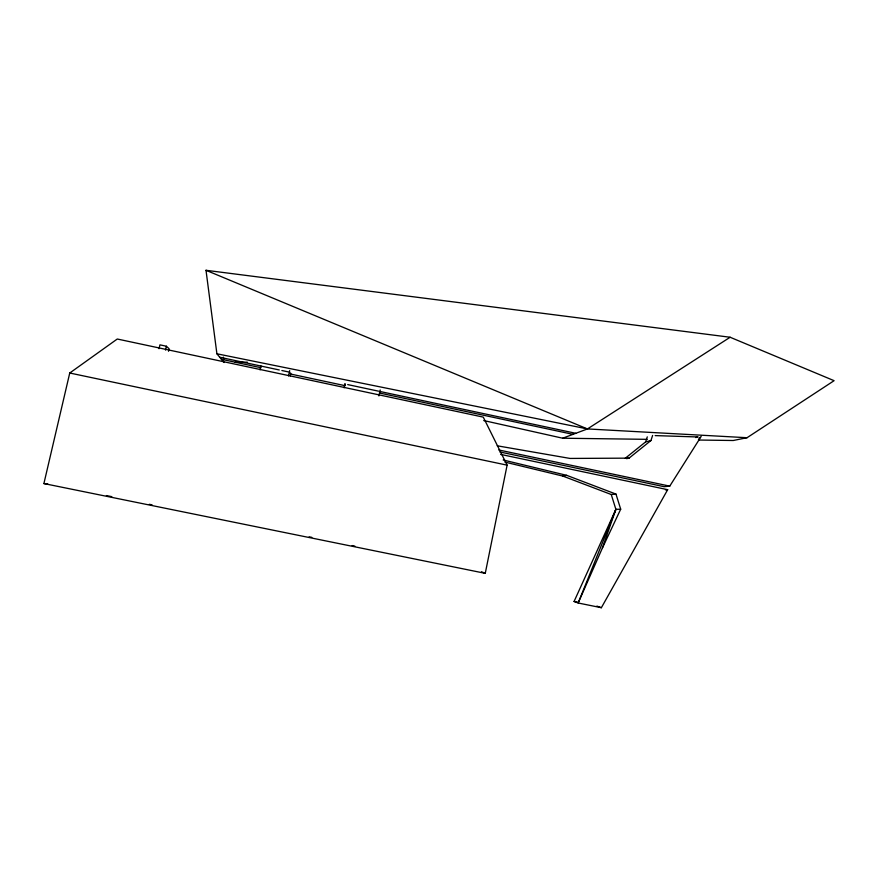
<?xml version="1.0" encoding="UTF-8"?>
<svg xmlns="http://www.w3.org/2000/svg" width="878" height="878" viewBox="0 0 878 878"><rect width="100%" height="100%" fill="white"/><g stroke="black" fill="none" stroke-linecap="round" stroke-linejoin="round"><path stroke-width="1.32" d="M485.26 573.345L507.111 465.153L483.262 417.116L117.279 339.018L69.746 373.018L43.9 483.558L485.26 573.345L481.484 571.765M378.901 395.923L380.185 389.975M344.11 387.78L344.955 383.818M288.522 375.916L289.685 370.626M290.234 375.894L290.805 373.293M260.031 369.836L260.909 365.863M159.061 348.72L159.939 344.856L166.37 346.228L169.092 348.742L168.521 351.277M165.492 350.092L166.37 346.228M626.585 458.667L629.054 458.14L650.949 440.526L652.617 435.422M625.136 458.371L645.637 441.886L647.273 436.871M503.182 459.984L566.705 475.338L615.983 494.094L620.691 509.196L615.884 509.339L574.08 601.463L578.163 602.999L602.385 548.048L615.884 509.339L611.253 494.512L562.853 476.085L504.916 462.091M615.884 509.339L578.163 602.999L601.364 607.708L667.675 489.683L500.603 454.387M602.385 548.048L620.691 509.196M499.823 451.961L664.097 486.686L669.749 486.138L701.193 436.41M698.449 439.505L700.073 437.299M699.118 440.043L733.229 440.504L747.046 437.716L834.1 380.679L730.123 337.251L206.001 270.292L216.899 353.779L224.077 362.515M483.723 420.551L562.677 438.21L587.448 428.936L730.123 337.251M645.637 441.886L650.949 440.526M695.683 437.54L698.142 436.981L655.164 435.598M562.853 476.085L566.705 475.338M611.253 494.512L615.983 494.094M665.425 489.88L667.675 489.683M235.03 362.351L247.355 362.186M629.054 458.14L570.041 458.437L497.222 445.804M562.677 438.21L647.273 439.34M216.899 353.779L587.448 428.936L747.046 437.716M43.9 483.558L47.796 483.987M574.08 601.463L578.097 602.275M106.403 495.565L111.78 496.652M149.37 504.301L152.059 504.85M309.166 536.82L311.844 537.369M352.133 545.567L354.822 546.105M498.715 449.964L669.749 486.138M69.746 373.018L507.111 465.153M219.752 357.247L279.281 369.967M281.871 370.516L288.324 371.899M347.699 384.586L378.528 391.171M575.77 433.304L379.867 391.456L379.515 393.026L573.005 434.347M221.421 359.267L261.029 367.728M596.875 606.083L601.364 607.708M206.001 270.292L587.448 428.936M289.608 372.173L290.388 373.995L345.098 385.683L345.021 384.004M223.385 357.148L223.736 359.826"/></g></svg>
